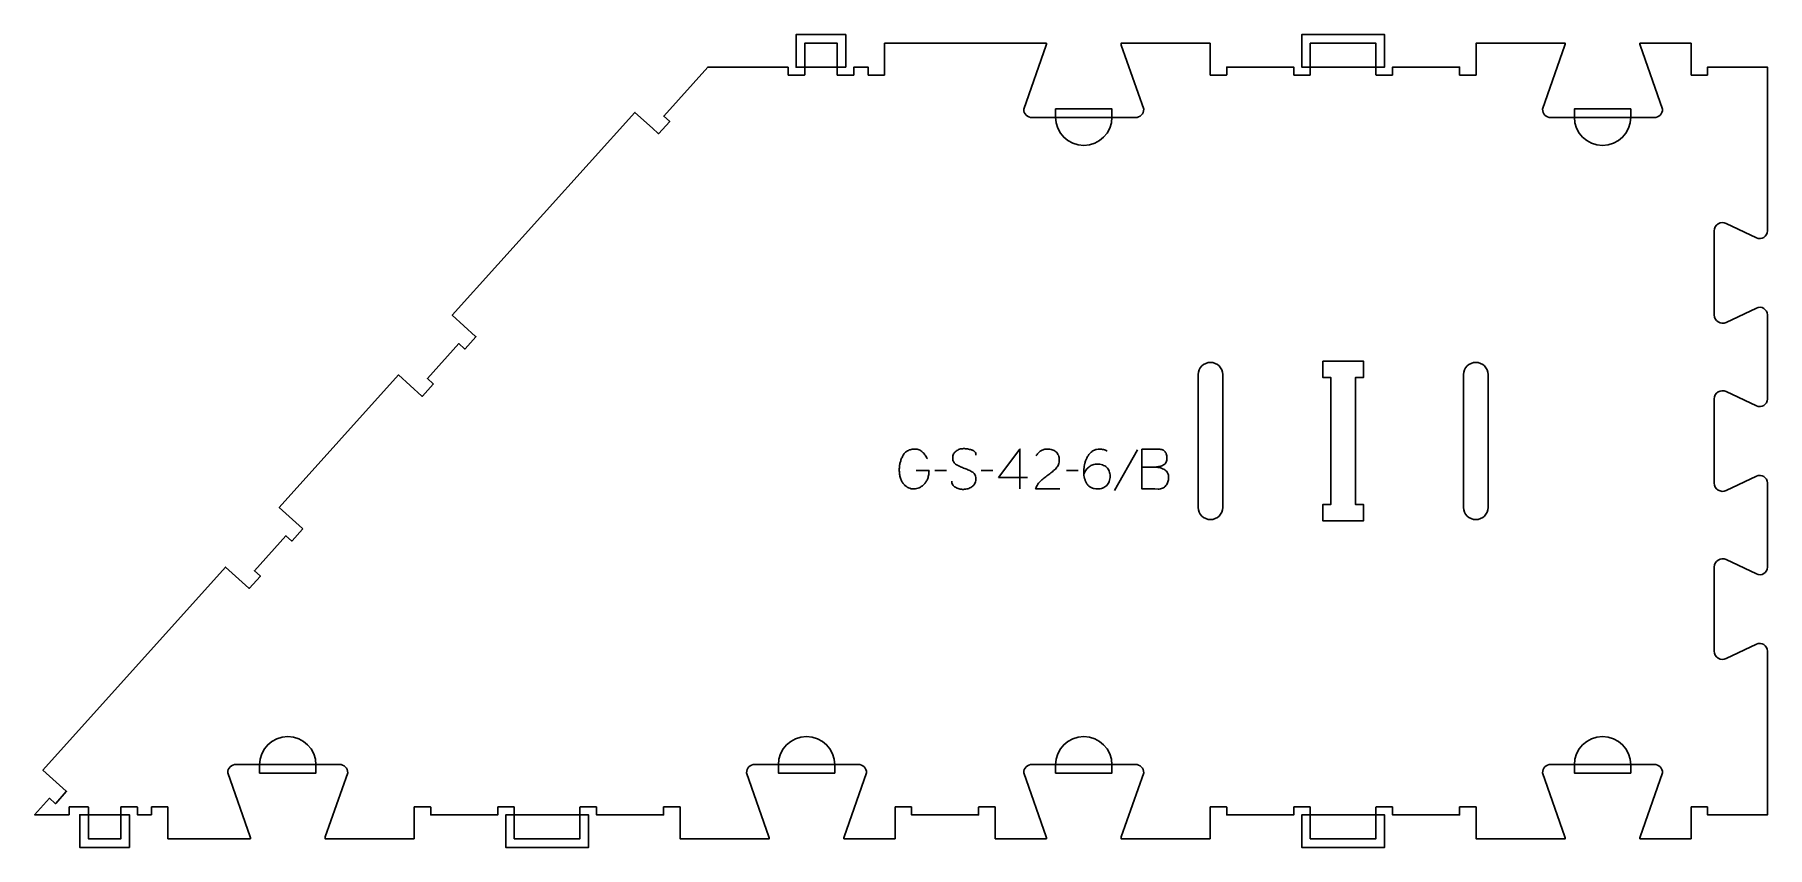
# Model space of a CAD drawing. Extents: x 0 to 1306, y -6 to 606.
import ezdxf

# ---------------------------------------------------------------- set-up
doc = ezdxf.new("R2010")
doc.units = 0
for name, color, linetype in [('1_ANYTOOL_1MMDEEP_LABELS_S', 2, 'CONTINUOUS'), ('3_ANYTOOL_CUTTHROUGH_INSID', 4, 'CONTINUOUS'), ('4_ANYTOOL_CUTTHROUGH_OUTSI', 5, 'CONTINUOUS'), ('5_ANYTOOL_HALF_MILL_9MM_IN', 3, 'CONTINUOUS')]:
    doc.layers.add(name, color=color, linetype=linetype)

msp = doc.modelspace()

# ---------------------------------------------------------------- linework, layer by layer
at = {"layer": '1_ANYTOOL_1MMDEEP_LABELS_S'}
for p, q in [((831.232836, 293.174066), (814.047122, 262.402637)), ((687.275693, 277.531209), (678.489979, 277.445495)), ((722.332836, 277.531209), (713.547122, 277.445495)), ((786.532836, 277.531209), (777.747122, 277.445495)), ((726.61855, 272.302637), (748.389979, 272.302637))]:
    msp.add_line(p, q, dxfattribs=at)
for points in [[(664.389979, 277.445495), (674.161408, 277.402637, -0.031732), (673.893297, 274.395235, -0.048764), (673.148908, 271.477637, -0.050291), (672.039195, 269.16713, -0.060119), (670.454265, 267.15978, -0.036578), (668.722245, 265.673364, -0.050793), (666.763193, 264.513352, -0.051881), (664.810176, 263.845607, -0.053919), (662.761408, 263.602637, -0.055881), (660.72626, 263.809581, -0.055271), (658.786408, 264.45978, -0.05403), (656.860432, 265.618974, -0.038531), (655.175693, 267.116923, -0.067281), (653.62798, 269.227937, -0.049165), (652.604265, 271.649066, -0.047412), (651.931338, 274.852985, -0.028075), (651.747122, 278.131209, -0.03109), (651.914648, 280.822788, -0.031496), (652.416765, 283.47228, -0.031425), (653.267637, 286.100525, -0.02824), (654.425693, 288.60978, -0.064555), (655.954497, 290.761305, -0.078906), (658.020336, 292.386566, -0.076878), (660.643937, 293.361116, -0.050594), (663.447122, 293.645495, -0.039946), (665.106683, 293.512698, -0.052714), (666.709622, 293.077637, -0.053511), (668.092819, 292.362303, -0.05153), (669.297122, 291.374066, -0.040443), (671.337346, 288.950924, -0.04035), (672.961408, 286.231209)], [(709.51855, 289.05978, 0.071867), (709.325437, 290.396387, 0.100684), (708.698908, 291.577637, 0.047558), (708.224354, 292.054088, 0.038563), (707.674354, 292.442816, 0.037928), (706.977166, 292.790284, 0.026634), (706.239979, 293.045495, 0.028461), (703.216646, 293.731477, 0.041577), (700.132836, 293.988352, 0.036938), (698.630476, 293.877212, 0.041531), (697.164979, 293.532995, 0.041583), (695.787602, 292.955786, 0.038125), (694.51855, 292.166923, 0.057611), (693.448398, 291.175019, 0.065808), (692.654265, 289.954423, 0.06469), (692.176769, 288.494868, 0.046778), (692.032836, 286.95978, 0.052235), (692.195192, 285.409938, 0.075448), (692.739979, 283.95978, 0.076671), (693.656071, 282.786728, 0.061023), (694.861408, 281.902637, 0.021951), (697.890262, 280.375292, 0.018213), (701.032836, 279.095495, -0.02405), (704.134321, 277.790032, -0.02981), (707.075693, 276.15978, -0.068439), (708.216995, 275.19385, -0.079282), (709.025693, 273.941923, -0.076308), (709.450693, 272.363241, -0.047772), (709.475693, 270.716923, -0.046243), (709.182459, 269.035964, -0.06359), (708.532836, 267.465137, -0.064671), (707.560012, 266.180948, -0.057073), (706.304265, 265.166923, -0.067522), (703.335956, 263.804013, -0.070793), (700.111408, 263.302637, -0.064027), (696.972392, 263.665153, -0.070447), (694.047122, 264.845495, -0.054374), (692.888705, 265.695127, -0.074742), (691.989979, 266.806209, -0.075199), (691.466972, 268.112587, -0.057737), (691.304265, 269.516923)], [(772.81855, 263.688352), (754.51855, 263.731209, -0.034491), (755.181329, 265.478541, -0.037732), (756.088193, 267.111566, -0.037744), (757.227488, 268.586202, -0.03482), (758.56855, 269.881209, -0.00859), (761.527775, 272.279792, -0.008791), (764.56855, 274.574066, 0.020588), (767.387839, 276.807509, 0.025206), (769.989979, 279.288352, 0.046908), (771.010574, 280.589594, 0.051091), (771.757836, 282.063352, 0.050722), (772.206569, 283.711526, 0.041139), (772.347122, 285.416923, 0.039396), (772.204477, 287.224509, 0.058519), (771.714979, 288.963352, 0.060358), (770.924421, 290.370468, 0.061397), (769.81855, 291.545495, 0.048006), (768.462593, 292.467454, 0.045901), (766.957836, 293.120495, 0.045216), (765.217775, 293.523054, 0.034258), (763.432836, 293.645495, 0.055622), (760.798266, 293.351507, 0.079896), (758.354265, 292.370495, 0.080617), (756.384877, 290.704794, 0.060287), (754.947122, 288.545495)], [(808.389979, 292.188352, 0.057806), (805.69197, 293.264104, 0.066076), (802.81855, 293.645495, 0.052264), (800.466017, 293.398915, 0.065898), (798.24355, 292.611566, 0.065876), (796.300436, 291.271804, 0.052055), (794.71855, 289.50978, 0.028676), (793.396448, 287.448141, 0.033318), (792.339979, 285.240137, 0.033467), (791.618716, 283.009687, 0.034063), (791.204265, 280.702637, -0.003803), (791.091356, 279.802, -0.001694), (790.96855, 278.902637, 0.025666), (790.844394, 277.491776, 0.009114), (790.81855, 276.074066, 0.030977), (790.961863, 273.763065, 0.036241), (791.413193, 271.493709, 0.036421), (792.157206, 269.400942, 0.036449), (793.197122, 267.438352, 0.069063), (794.579156, 265.790959, 0.072026), (796.363193, 264.593709, 0.068969), (798.673512, 263.854832, 0.042981), (801.104265, 263.645495, 0.037652), (803.09966, 263.795968, 0.05219), (805.03105, 264.299066, 0.053306), (806.655878, 265.115487, 0.0544), (808.06855, 266.25978, 0.052828), (809.201339, 267.672914, 0.052727), (810.013193, 269.291923, 0.051762), (810.511158, 271.194264, 0.038166), (810.661408, 273.15978, 0.038164), (810.510549, 275.133361, 0.055397), (809.997122, 277.038352, 0.056935), (809.168385, 278.600757, 0.058759), (808.004265, 279.931209, 0.051552), (806.563227, 280.985387, 0.048977), (804.939979, 281.731209, 0.04806), (803.027804, 282.192617, 0.035196), (801.061408, 282.331209, 0.031628), (799.313891, 282.220557, 0.043886), (797.60605, 281.849066, 0.044725), (796.16778, 281.255689, 0.050197), (794.86855, 280.402637, 0.037051), (793.695084, 279.297619, 0.02947), (792.677479, 278.045495, 0.029224), (791.68812, 276.485126, 0.021565), (790.861408, 274.831209)], [(834.661408, 279.974066), (845.204265, 280.102637, 0.046847), (848.152967, 280.579086, 0.060102), (850.925693, 281.666923, 0.086388), (852.032395, 282.537049, 0.076384), (852.80605, 283.718709, 0.070405), (853.303519, 285.406458, 0.036531), (853.432836, 287.174066, 0.031885), (853.341215, 288.609324, 0.051083), (853.014979, 290.005316, 0.053001), (852.506692, 291.091874, 0.064647), (851.761408, 292.027637, 0.064346), (850.788116, 292.753202, 0.050037), (849.672122, 293.24103, 0.048317), (848.227566, 293.557313, 0.029756), (846.747122, 293.645495), (834.661408, 293.645495)], [(834.661408, 293.645495), (834.661408, 263.645495), (844.347122, 263.645495), (846.875693, 263.55978, 0.048381), (848.554587, 263.663696, 0.066146), (850.159622, 264.143709, 0.067079), (851.523385, 264.992379, 0.057042), (852.639979, 266.152637, 0.037099), (853.534651, 267.523878, 0.042913), (854.198908, 269.018709, 0.043052), (854.590068, 270.574356, 0.040094), (854.71855, 272.174066, 0.045096), (854.556179, 273.970682, 0.070597), (853.989979, 275.67228, 0.073303), (853.064001, 277.001319, 0.067093), (851.804265, 278.024066, 0.063103), (848.629755, 279.449012, 0.053716), (845.204265, 280.102637)]]:
    msp.add_lwpolyline(points, format="xyb", dxfattribs=at)
msp.add_lwpolyline([(742.604265, 263.645495), (742.647122, 293.688352), (726.61855, 272.302637)], dxfattribs=at)
at = {"layer": '3_ANYTOOL_CUTTHROUGH_INSID'}
for points in [[(895.557993, 249.750003), (895.557993, 349.749997, 1), (877.057993, 349.749997), (877.057993, 249.750003, 1)], [(1077.057993, 249.750003, 1), (1095.557993, 249.750003), (1095.557993, 349.749997, 1), (1077.057993, 349.749997)]]:
    msp.add_lwpolyline(points, format="xyb", close=True, dxfattribs=at)
msp.add_lwpolyline([(971.057993, 360), (971.057993, 347.5), (977.057993, 347.5), (977.057993, 252), (971.057993, 252), (971.057993, 239.5), (1001.557993, 239.5), (1001.557993, 252), (995.557993, 252), (995.557993, 347.5), (1001.557993, 347.5), (1001.557993, 360)], close=True, dxfattribs=at)
at = {"layer": '4_ANYTOOL_CUTTHROUGH_OUTSI'}
msp.add_lwpolyline([(1153.514561, 598.10513, 0.061784), (1153.749555, 599.5), (1136.307993, 599.5), (1086.557993, 599.5), (1086.557993, 575.75, -0.414214), (1086.307993, 575.5), (1074.307993, 575.5, -0.414214), (1074.057993, 575.75), (1074.057993, 581.5), (1023.557993, 581.5), (1023.557993, 575.75, -0.414214), (1023.307993, 575.5), (1011.307993, 575.5, -0.414214), (1011.057993, 575.75), (1011.057993, 599.5), (961.557993, 599.5), (961.557993, 575.75, -0.414214), (961.307993, 575.5), (949.307993, 575.5, -0.414214), (949.057993, 575.75), (949.057993, 581.5), (898.557993, 581.5), (898.557993, 575.75, -0.414214), (898.307993, 575.5), (886.307993, 575.5, -0.414214), (886.057993, 575.75), (886.057993, 599.5), (836.307993, 599.5), (818.86643, 599.5, 0.061784), (819.101424, 598.10513), (835.996957, 549.832588, -0.084368), (836.010993, 549.75, -0.414214), (829.760993, 543.5), (751.760993, 543.5, -0.414214), (745.510993, 549.75, -0.084368), (745.525028, 549.832588), (762.424141, 598.116195, 0.061178), (762.655555, 599.500004), (640.709529, 599.501786), (640.709529, 575.751789, -0.414214), (640.459529, 575.501789), (628.459529, 575.501789, -0.414214), (628.209529, 575.751789), (628.209529, 581.501705), (617.439705, 581.498074), (617.439711, 575.748135, -0.414213), (617.189712, 575.498135), (605.189712, 575.498097, -0.414215), (604.939711, 575.748097), (604.93976, 599.497977), (580.43976, 599.497952), (580.439778, 581.748148), (580.439766, 575.748017, -0.414213), (580.189766, 575.498017), (568.189766, 575.498017, -0.414214), (567.939766, 575.748017), (567.939766, 581.498187), (507.377669, 581.501715), (474.172356, 544.623479), (478.445439, 540.775978, -0.414214), (478.463943, 540.422909), (470.434375, 531.505171, -0.414214), (470.081306, 531.486668), (465.622437, 535.501451), (452.431617, 547.378519), (314.766814, 394.486267), (332.416504, 378.594415, -0.414214), (332.435008, 378.241346), (324.40544, 369.323608, -0.414214), (324.052371, 369.305105), (319.779289, 373.152606), (296.025152, 346.770965), (300.298235, 342.923464, -0.414214), (300.316739, 342.570395), (292.287171, 333.652657, -0.414214), (291.934102, 333.634153), (274.284413, 349.526005), (184.349244, 249.642882), (201.998934, 233.75103, -0.414214), (202.017438, 233.397961), (193.98787, 224.480223, -0.414214), (193.634802, 224.46172), (189.361719, 228.309221), (165.607582, 201.927579), (169.880665, 198.080078, -0.414214), (169.899169, 197.727009), (161.869601, 188.809271, -0.414214), (161.516532, 188.790768), (143.866843, 204.68262), (6.20204, 51.790367), (23.85173, 35.898516, -0.414214), (23.870234, 35.545447), (15.840666, 26.627709, -0.414214), (15.487597, 26.609205), (11.214515, 30.456706), (0, 18.001726), (25.967163, 18.001713), (25.967157, 23.751608, -0.414203), (26.217148, 24.001608), (40.217181, 24.00214, -0.414225), (40.46719, 23.752139), (40.467142, 0.002259), (64.967141, 0.002285), (64.967123, 17.752089), (64.967135, 23.75222, -0.414213), (65.217135, 24.002219), (77.217135, 24.002219, -0.414214), (77.467135, 23.752219), (77.467135, 18.002052), (87.967212, 18.001556), (87.967212, 23.751544, -0.414214), (88.217212, 24.001544), (100.217212, 24.001544, -0.414214), (100.467212, 23.751544), (100.467212, 0.00154), (162.655471, 0.000562, 0.06141), (162.420561, 1.395428), (145.525028, 49.66797, -0.084368), (145.510993, 49.750558, -0.414214), (151.760993, 56.000558), (229.760993, 56.000558, -0.414214), (236.010993, 49.750558, -0.084368), (235.996957, 49.66797), (219.097844, 1.384363, 0.061178), (218.86643, 0.000556), (286.057993, 0.000008), (286.057993, 23.75, -0.414214), (286.307993, 24), (298.307993, 24, -0.414214), (298.557993, 23.75), (298.557993, 18), (349.057993, 18), (349.057993, 23.75, -0.414214), (349.307993, 24), (361.307993, 24, -0.414214), (361.557993, 23.75), (361.557993, 0), (411.057993, 0), (411.057993, 23.75, -0.414214), (411.307993, 24), (423.307993, 24, -0.414214), (423.557993, 23.75), (423.557993, 18), (474.057993, 18), (474.057993, 23.75, -0.414214), (474.307993, 24), (486.307993, 24, -0.414214), (486.557993, 23.75), (486.557993, 0), (553.749472, 0, 0.06141), (553.514561, 1.39487), (536.619028, 49.667412, -0.084368), (536.604993, 49.75, -0.414214), (542.854993, 56), (620.854993, 56, -0.414214), (627.104993, 49.75, -0.084368), (627.090957, 49.667412), (610.191844, 1.383805, 0.061178), (609.96043, 0), (648.557993, 0), (648.557993, 23.75, -0.414214), (648.807993, 24), (660.807993, 24, -0.414214), (661.057993, 23.75), (661.057993, 18), (711.557993, 18), (711.557993, 23.75, -0.414214), (711.807993, 24), (723.807993, 24, -0.414214), (724.057993, 23.75), (724.057993, 0), (762.655472, 0, 0.06141), (762.420561, 1.39487), (745.525028, 49.667412, -0.084368), (745.510993, 49.75, -0.414214), (751.760993, 56), (829.760993, 56, -0.414214), (836.010993, 49.75, -0.084368), (835.996957, 49.667412), (819.097844, 1.383805, 0.061178), (818.86643, 0), (886.057993, 0), (886.057993, 23.75, -0.414214), (886.307993, 24), (898.307993, 24, -0.414214), (898.557993, 23.75), (898.557993, 18), (949.057993, 18), (949.057993, 23.75, -0.414214), (949.307993, 24), (961.307993, 24, -0.414214), (961.557993, 23.75), (961.557993, 0), (1011.057993, 0), (1011.057993, 23.75, -0.414214), (1011.307993, 24), (1023.307993, 24, -0.414214), (1023.557993, 23.75), (1023.557993, 18), (1074.057993, 18), (1074.057993, 23.75, -0.414214), (1074.307993, 24), (1086.307993, 24, -0.414214), (1086.557993, 23.75), (1086.557993, 0), (1136.307993, 0), (1153.749555, 0, 0.061784), (1153.514561, 1.39487), (1136.619028, 49.667412, -0.084368), (1136.604993, 49.75, -0.414214), (1142.854993, 56), (1220.854993, 56, -0.414214), (1227.104993, 49.75, -0.084368), (1227.090957, 49.667412), (1210.191844, 1.383805, 0.061178), (1209.96043, 0), (1248.557993, 0), (1248.557993, 23.75, -0.414214), (1248.807993, 24), (1260.807993, 24, -0.414214), (1261.057993, 23.75), (1261.057993, 18), (1306.057993, 18), (1306.057993, 141.396222, 0.257375), (1303.377713, 146.258249, 0.257375), (1297.835623, 146.58755), (1274.995351, 135.709871, -0.551268), (1266.057993, 141.352618), (1266.057993, 204.746041, -0.257375), (1268.971339, 210.030854, -0.257375), (1274.995351, 210.388789), (1297.835623, 199.511109, 0.257375), (1303.377713, 199.84041, 0.257375), (1306.057993, 204.702437), (1306.057993, 268.096041, 0.551268), (1297.835623, 273.287369), (1274.995351, 262.40969, -0.257375), (1268.971339, 262.767625, -0.257375), (1266.057993, 268.052437), (1266.057993, 331.44586, -0.551268), (1274.995351, 337.088608), (1297.835623, 326.210928, 0.257375), (1303.377713, 326.540229, 0.257375), (1306.057993, 331.402256), (1306.057993, 394.79586, 0.551268), (1297.835623, 399.987188), (1274.995351, 389.109509, -0.257375), (1268.971339, 389.467444, -0.257375), (1266.057993, 394.752256), (1266.057993, 458.145679, -0.551268), (1274.995351, 463.788427), (1297.835623, 452.910747, 0.257375), (1303.377713, 453.240048, 0.257375), (1306.057993, 458.102075), (1306.057993, 581.5), (1261.057993, 581.5), (1261.057993, 575.75, -0.414214), (1260.807993, 575.5), (1248.807993, 575.5, -0.414214), (1248.557993, 575.75), (1248.557993, 599.5), (1209.96043, 599.5, 0.061784), (1210.195424, 598.10513), (1227.090957, 549.832588, -0.084368), (1227.104993, 549.75, -0.414214), (1220.854993, 543.5), (1142.854993, 543.5, -0.414214), (1136.604993, 549.75, -0.084368), (1136.619028, 549.832588)], format="xyb", close=True, dxfattribs=at)
at = {"layer": '5_ANYTOOL_HALF_MILL_9MM_IN'}
for points in [[(579.939779, 581.49813), (605.439759, 581.501737), (611.439759, 581.501718), (611.43976, 599.737984), (611.439754, 605.997984), (580.199754, 605.997952), (573.939754, 605.997945), (573.939779, 581.498142)], [(961.057993, 581.5), (1011.557993, 581.5), (1017.557993, 581.5), (1017.557993, 599.74), (1017.557993, 606), (961.317993, 606), (955.057993, 606), (955.057993, 581.5)], [(65.467189, 18.002172), (65.467189, 18.002173), (39.967179, 18.00214), (33.967179, 18.002153), (33.967128, -6.497728), (40.227128, -6.497741), (65.207125, -6.497715), (71.467125, -6.497731), (71.467189, 18.002156)], [(411.557993, 18), (361.057993, 18), (355.057993, 18), (355.057993, -0.24), (355.057993, -6.5), (417.557993, -6.5), (417.557993, -0.24), (417.557993, 18)], [(1011.557993, 18), (961.057993, 18), (955.057993, 18), (955.057993, -6.5), (961.317993, -6.5), (1011.297993, -6.5), (1017.557993, -6.5), (1017.557993, 18)]]:
    msp.add_lwpolyline(points, close=True, dxfattribs=at)
for points in [[(769.510993, 543.75, 1), (812.010993, 543.75), (812.010993, 550), (769.510993, 550)], [(1160.604993, 543.75, 1), (1203.104993, 543.75), (1203.104993, 550), (1160.604993, 550)], [(212.010993, 55.500558), (212.010993, 55.750558, 1), (169.510993, 55.750558), (169.510993, 49.500558), (212.010993, 49.500558)], [(603.104993, 55.5), (603.104993, 55.75, 1), (560.604993, 55.75), (560.604993, 49.5), (603.104993, 49.5)], [(812.010993, 55.5), (812.010993, 55.75, 1), (769.510993, 55.75), (769.510993, 49.5), (812.010993, 49.5)], [(1203.104993, 55.5), (1203.104993, 55.75, 1), (1160.604993, 55.75), (1160.604993, 49.5), (1203.104993, 49.5)]]:
    msp.add_lwpolyline(points, format="xyb", close=True, dxfattribs=at)

doc.saveas('drawing.dxf')
